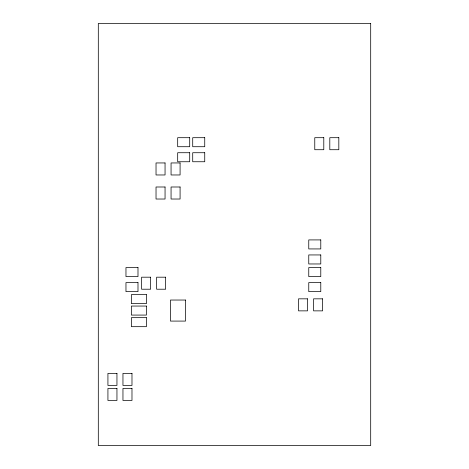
<?xml version="1.0" encoding="UTF-8"?>
<svg xmlns="http://www.w3.org/2000/svg" width="469" height="469" viewBox="0 0 469 469"><rect width="100%" height="100%" fill="white"/><g stroke="black" fill="none" stroke-linecap="round" stroke-linejoin="round"><path stroke-width="0.7" d="M370.692 23.45L98.308 23.45L98.308 445.55L370.692 445.55L370.692 23.45M189.705 137.693L177.681 137.693L177.681 146.715L189.705 146.715L189.705 137.693M204.736 137.693L192.712 137.693L192.712 146.715L204.736 146.715L204.736 137.693M323.792 137.693L314.769 137.693L314.769 149.717L323.792 149.717L323.792 137.693M338.823 137.693L329.801 137.693L329.801 149.717L338.823 149.717L338.823 137.693M189.705 152.724L177.681 152.724L177.681 161.746L189.705 161.746L189.705 152.724M204.736 152.724L192.712 152.724L192.712 161.746L204.736 161.746L204.736 152.724M165.053 162.948L156.03 162.948L156.03 174.972L165.053 174.972L165.053 162.948M180.084 162.948L171.062 162.948L171.062 174.972L180.084 174.972L180.084 162.948M165.053 186.996L156.03 186.996L156.03 199.026L165.053 199.026L165.053 186.996M180.084 186.996L171.062 186.996L171.062 199.026L180.084 199.026L180.084 186.996M320.784 239.911L308.76 239.911L308.76 248.933L320.784 248.933L320.784 239.911M320.784 254.943L308.76 254.943L308.76 263.965L320.784 263.965L320.784 254.943M137.992 267.57L125.968 267.57L125.968 276.587L137.992 276.587L137.992 267.57M320.784 267.57L308.76 267.57L308.76 276.587L320.784 276.587L320.784 267.57M150.619 277.191L141.603 277.191L141.603 289.215L150.619 289.215L150.619 277.191M165.651 277.191L156.634 277.191L156.634 289.215L165.651 289.215L165.651 277.191M137.992 282.602L125.968 282.602L125.968 291.624L137.992 291.624L137.992 282.602M320.784 282.602L308.76 282.602L308.76 291.624L320.784 291.624L320.784 282.602M146.41 294.626L131.379 294.626L131.379 303.648L146.41 303.648L146.41 294.626M307.558 298.835L298.536 298.835L298.536 310.865L307.558 310.865L307.558 298.835M322.59 298.835L313.568 298.835L313.568 310.865L322.59 310.865L322.59 298.835M185.495 300.037L170.464 300.037L170.464 321.083L185.495 321.083L185.495 300.037M146.41 306.052L131.379 306.052L131.379 315.074L146.41 315.074L146.41 306.052M146.41 317.66L131.379 317.66L131.379 326.676L146.41 326.676L146.41 317.66M116.951 373.394L107.929 373.394L107.929 385.424L116.951 385.424L116.951 373.394M131.982 373.394L122.96 373.394L122.96 385.424L131.982 385.424L131.982 373.394M116.951 388.426L107.929 388.426L107.929 400.456L116.951 400.456L116.951 388.426M131.982 388.426L122.96 388.426L122.96 400.456L131.982 400.456L131.982 388.426"/></g></svg>
